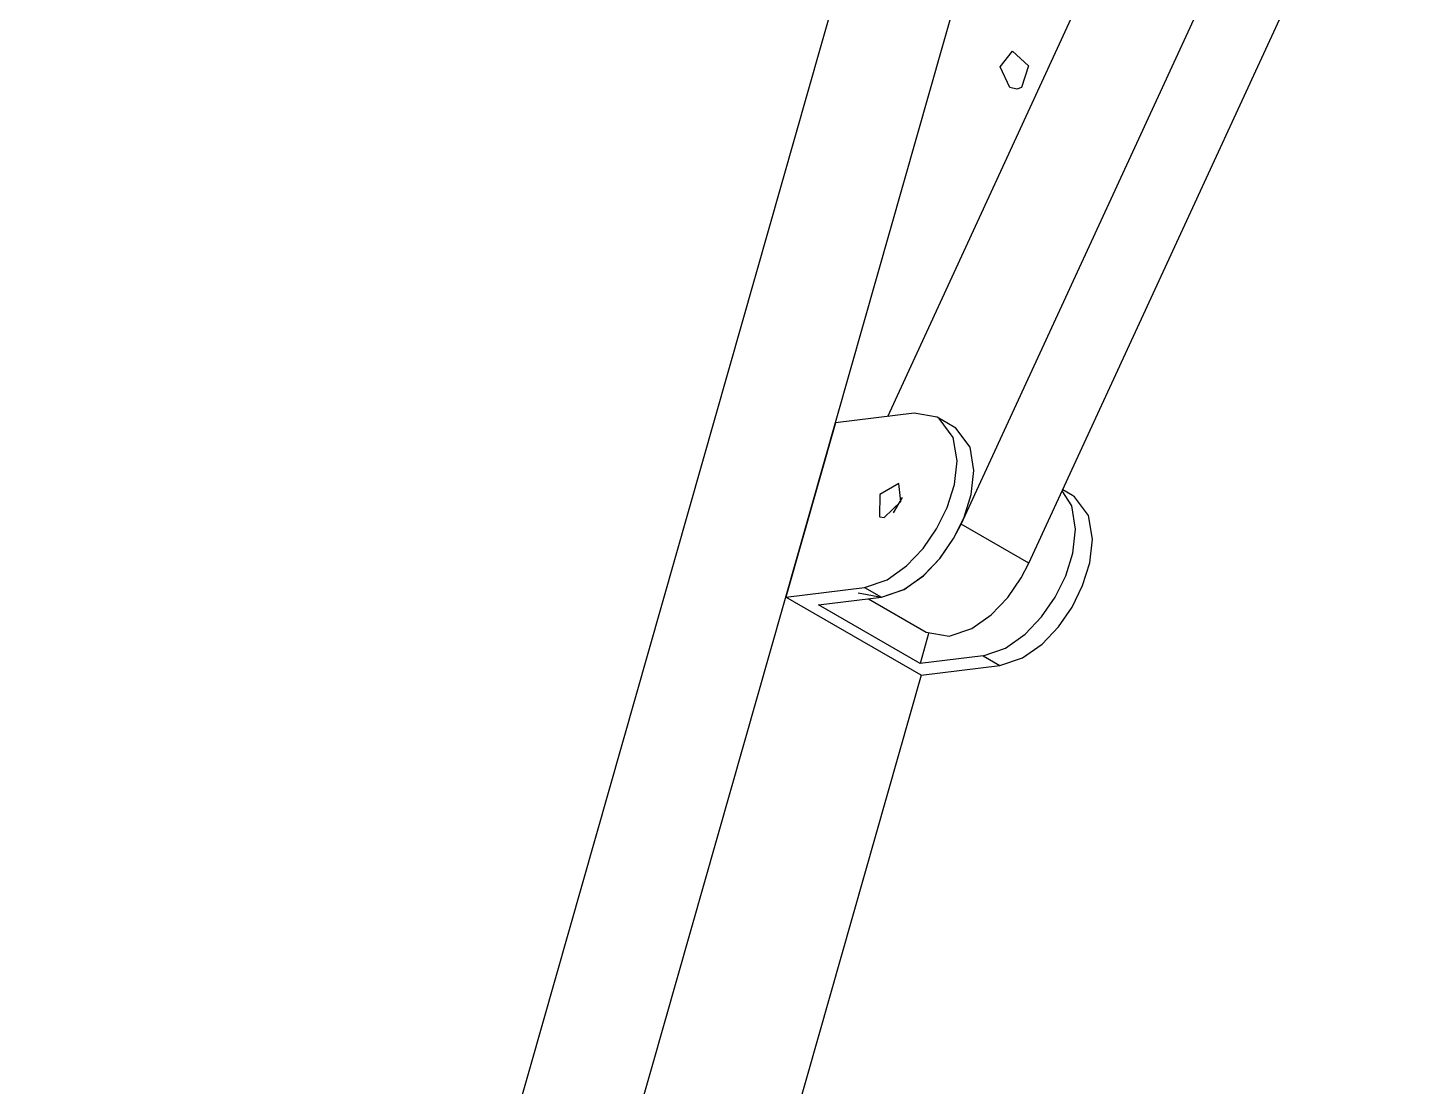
# Model space of a CAD drawing. Header units: millimetres. Extents: x -912 to 1332, y -1066 to 1362.
# Drawn here: x 751.2 to 1043.1, y 105.2 to 326.2 of the extents above; entities that cross this region are included whole.
import ezdxf

# ---------------------------------------------------------------- set-up
doc = ezdxf.new("R2010")
doc.units = ezdxf.units.MM
doc.layers.add('IsoView', color=7, linetype='CONTINUOUS')

msp = doc.modelspace()

# ---------------------------------------------------------------- linework, layer by layer
at = {"layer": 'IsoView'}
for p, q in [((945.99, 222.57), (1028.92, 402.73)), ((930.72, 245.09), (1000, 395.59)), ((960.13, 214.41), (1043.06, 394.56)), ((772.97, -271.6), (948.21, 343.76)), ((751.16, -259.01), (921.89, 340.52)), ((936.18, 245.76), (919.73, 243.74)), ((919.73, 243.74), (909.37, 207.37)), ((944.53, 242.86), (941, 244.9)), ((969.28, 228.57), (967.2, 229.77)), ((960.13, 214.41), (945.99, 222.57)), ((909.37, 207.37), (925.82, 209.39)), ((937.65, 191.04), (909.37, 207.37)), ((916.19, 205.73), (929.35, 207.35)), ((925.82, 209.39), (929.35, 207.35)), ((937.41, 193.48), (916.19, 205.73)), ((926.62, 207.01), (938.68, 200.05)), ((939.2, 199.78), (937.41, 193.48)), ((950.57, 195.1), (937.41, 193.48)), ((937.65, 191.04), (954.1, 193.06)), ((950.57, 195.1), (954.1, 193.06)), ((937.65, 191.04), (905.76, 79.04))]:
    msp.add_line(p, q, dxfattribs=at)
for points in [[(956.14, 313.77), (954.18, 318.11), (956.69, 321.38)], [(956.69, 321.38), (960.06, 318.29), (958.63, 313.79), (957.66, 313.44)], [(957.66, 313.44), (956.14, 313.77)], [(941, 244.9), (936.18, 245.76)], [(925.82, 209.39), (930.53, 210.98), (934.6, 213.87), (938.04, 217.48), (940.88, 221.6), (943.09, 226.08), (944.58, 230.85), (945.14, 235.8), (944.33, 240.71), (941.39, 244.65), (941, 244.9)], [(929.35, 207.35), (934.06, 208.94), (938.14, 211.82), (941.58, 215.44), (944.41, 219.56), (946.62, 224.04), (948.11, 228.8), (948.68, 233.76), (947.87, 238.67), (944.92, 242.61), (944.53, 242.86)], [(933, 231.04), (929.02, 228.77), (928.92, 224.16), (929, 224.11)], [(929.96, 223.94), (933.42, 227.28), (933, 231.04)], [(933.7, 228.18), (931.83, 224.94)], [(933.7, 228.18), (931.83, 224.94)], [(950.57, 195.1), (955.28, 196.7), (959.35, 199.58), (962.79, 203.2), (965.63, 207.31), (967.83, 211.79), (969.32, 216.56), (969.89, 221.51), (969.08, 226.42), (967.11, 229.57)], [(954.1, 193.06), (958.81, 194.65), (962.89, 197.54), (966.33, 201.15), (969.16, 205.27), (971.37, 209.75), (972.86, 214.52), (973.42, 219.47), (972.62, 224.38), (969.67, 228.32), (969.28, 228.57)], [(924.53, 208.21), (929.37, 207.35), (934.08, 208.95), (938.15, 211.83), (941.59, 215.45), (944.42, 219.57), (945.99, 222.57)], [(929, 224.11), (929.96, 223.94)], [(938.68, 200.05), (943.51, 199.19), (948.22, 200.78), (952.29, 203.67), (955.73, 207.29), (958.56, 211.4), (960.13, 214.41)]]:
    msp.add_lwpolyline(points, dxfattribs=at)

doc.saveas('drawing.dxf')
